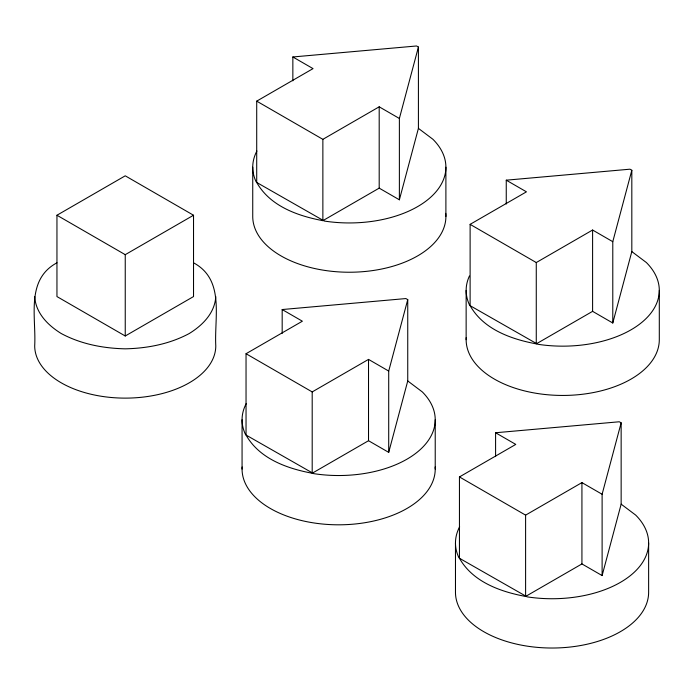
<?xml version="1.0" encoding="UTF-8"?>
<svg xmlns="http://www.w3.org/2000/svg" width="694" height="694" viewBox="0 0 694 694"><rect width="100%" height="100%" fill="white"/><g stroke="black" fill="none" stroke-linecap="round" stroke-linejoin="round"><path stroke-width="1.04" d="M193.496 262.783C224.917 279.621 214.22 316.811 215.782 345.846A90.541 52.276 0 0 1 125.241 398.122A90.541 52.276 0 0 1 34.7 345.846C36.261 316.811 25.557 279.621 56.986 262.783M215.782 296.564C214.81 313.063 202.596 325.278 189.262 333.519C169.588 344.068 147.406 348.336 125.241 348.83C103.076 348.336 80.894 344.068 61.219 333.519C47.886 325.278 35.672 313.063 34.7 296.564M256.893 151.014A96.579 55.754 0 0 0 256.034 181.62L256.711 182.461C270.009 206.101 297.596 215.947 322.866 220.657L379.193 188.135L399.38 199.794L399.38 118.474L418.413 47.053L416.556 45.977L292.851 56.969L292.851 80.825M399.38 199.794L418.413 128.373L418.413 47.053M246.223 403.596A96.579 55.754 0 0 0 245.364 434.201L246.04 435.043C259.339 458.682 286.926 468.519 312.196 473.239L368.523 440.716L388.709 452.367L388.709 371.056L407.742 299.635L405.886 298.559L282.18 309.541L282.18 333.398M388.709 452.367L407.742 380.954L407.742 299.635M469.439 275.969A96.579 55.754 0 0 0 469.439 304.831L470.116 305.672C483.414 329.312 511.001 339.149 536.271 343.868L592.598 311.346L612.785 323.005L612.785 241.686L631.818 170.264L629.961 169.189L506.256 180.18L506.256 204.027M612.785 323.005L631.818 251.584L631.818 170.264M459.628 526.807A96.579 55.754 0 0 0 458.769 557.412L459.445 558.254C472.744 581.893 500.331 591.73 525.601 596.441L581.928 563.927L602.114 575.578L602.114 494.258L621.147 422.837L619.291 421.77L495.585 432.752L495.585 456.609M602.114 575.578L621.147 504.156L621.147 422.837M56.951 215.244L125.241 175.816L193.531 215.244L193.531 296.564L125.241 335.991L56.951 296.564L56.951 215.244L125.241 254.672L193.531 215.244M418.413 128.373L432.952 139.312A96.579 55.754 0 0 1 425.934 201.139A96.579 55.754 0 0 1 324.324 221.048L256.711 182.461L256.711 101.142L313.037 68.619L292.851 56.969M256.711 101.142L322.866 139.338L379.193 106.815L399.38 118.474M407.742 380.954L422.282 391.893A96.579 55.754 0 0 1 415.264 453.711A96.579 55.754 0 0 1 313.653 473.629L246.04 435.043L246.04 353.723L302.367 321.201L282.18 309.541M631.818 251.584L646.357 262.523A96.579 55.754 0 0 1 639.339 324.341A96.579 55.754 0 0 1 537.729 344.259L470.116 305.672L470.116 224.353L526.442 191.83L506.256 180.18M246.04 353.723L312.196 391.919L368.523 359.397L388.709 371.056M470.116 224.353L536.271 262.549L592.598 230.026L612.785 241.686M621.147 504.156L635.687 515.095A96.579 55.754 0 0 1 628.669 576.922A96.579 55.754 0 0 1 527.058 596.84L459.445 558.254L459.445 476.934L515.772 444.412L495.585 432.752M459.445 476.934L525.601 515.13L581.928 482.608L602.114 494.258M659.3 290.404L659.3 339.687A96.579 55.754 0 0 1 560.934 395.433A96.579 55.754 0 0 1 466.212 337.614M648.63 542.977L648.63 592.26A96.579 55.754 0 0 1 552.051 648.023A96.579 55.754 0 0 1 455.472 592.26L455.472 542.977M592.598 230.026L592.598 311.346M581.928 482.608L581.928 563.927M536.271 262.549L536.271 343.868M525.601 515.13L525.601 596.441M466.142 290.404L466.142 339.687M445.895 167.193L445.895 216.476M435.225 419.766L435.225 469.057M379.193 106.815L379.193 188.135M368.523 359.397L368.523 440.716M322.866 139.338L322.866 220.657M312.196 391.919L312.196 473.239M252.737 167.193L252.737 216.476A96.579 55.754 0 0 0 352.014 272.213A96.579 55.754 0 0 0 445.748 213.362M242.067 419.766L242.067 469.057M125.241 254.672L125.241 335.991M435.155 466.984A96.579 55.754 0 0 1 338.646 524.811A96.579 55.754 0 0 1 242.137 466.984"/></g></svg>
